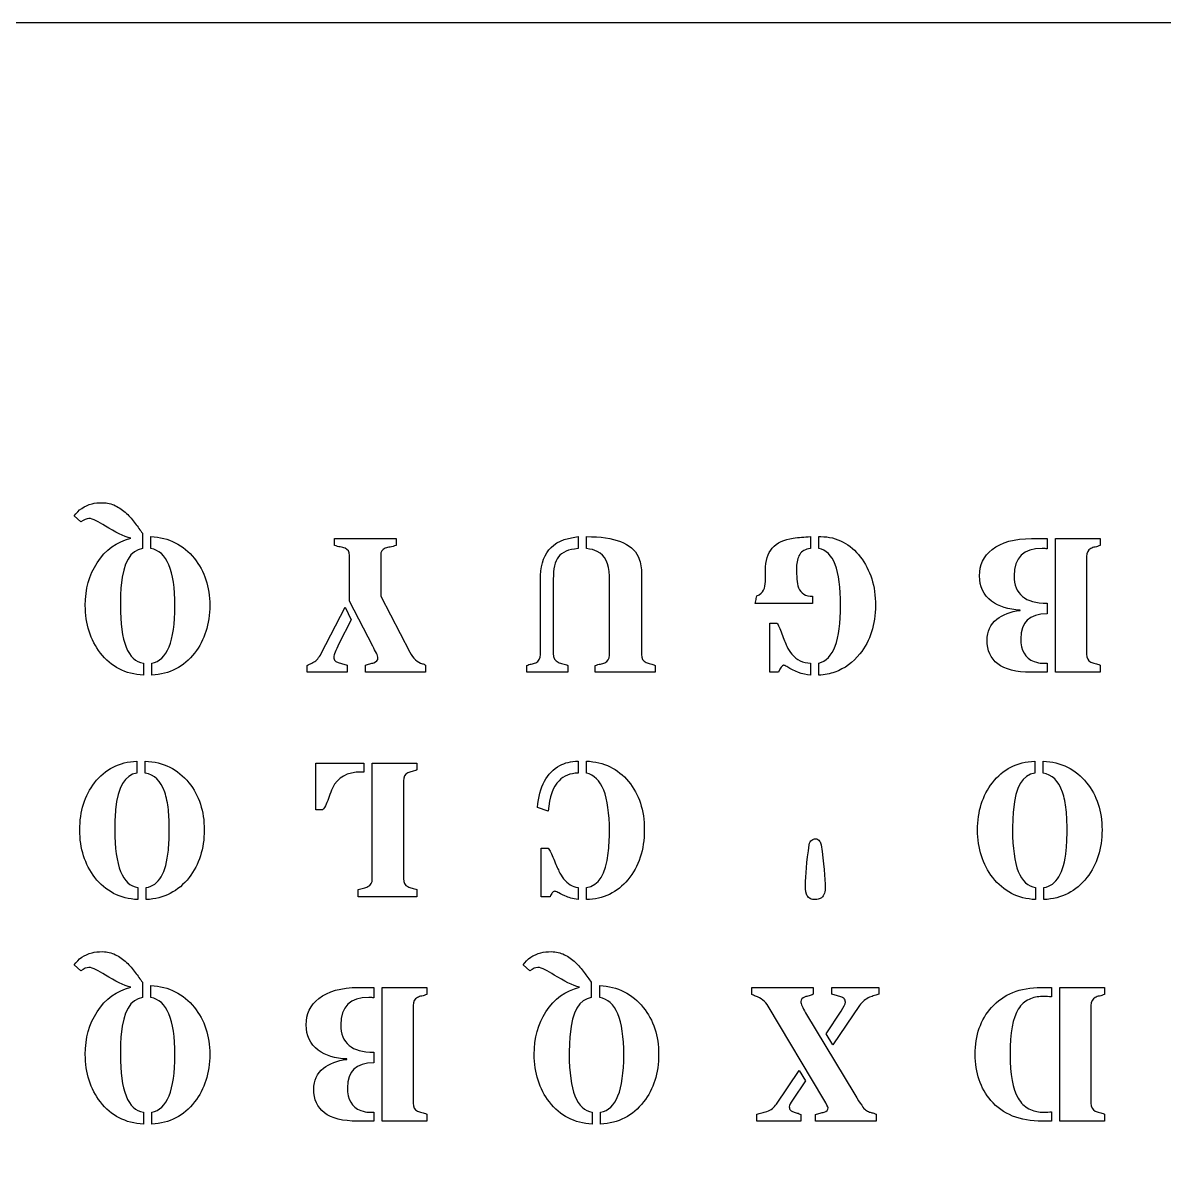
# Model space of a CAD drawing. Header units: millimetres. Extents: x -177 to 23, y -29 to 171.
# Drawn here: x -77.3 to -27.1, y 120.8 to 170.5 of the extents above; entities that cross this region are included whole.
import ezdxf

# ---------------------------------------------------------------- set-up
doc = ezdxf.new("R2010")
doc.units = ezdxf.units.MM
doc.layers.get('0').update_dxf_attribs({"linetype": 'CONTINUOUS'})

msp = doc.modelspace()

# ---------------------------------------------------------------- linework, layer by layer
for p, q in [((-74.704, 148.627), (-74.997, 148.896)), ((-72.001, 148.131), (-72.001, 147.454)), ((-71.634, 147.454), (-71.634, 147.983)), ((-52.866, 147.983), (-52.866, 147.454)), ((-52.498, 147.454), (-52.498, 147.983)), ((-42.653, 147.983), (-42.653, 147.454)), ((-42.285, 147.454), (-42.285, 147.983)), ((-42.285, 147.983), (-42.198, 147.983)), ((-63.559, 147.594), (-63.559, 147.9)), ((-63.559, 147.9), (-60.86, 147.9)), ((-60.86, 147.9), (-60.86, 147.594)), ((-32.94, 147.9), (-32.262, 147.9)), ((-32.262, 147.9), (-32.262, 147.445)), ((-31.894, 142.028), (-31.894, 147.9)), ((-31.894, 147.9), (-29.931, 147.9)), ((-29.931, 147.9), (-29.931, 147.594)), ((-62.906, 145.152), (-62.906, 147.156)), ((-61.534, 147.164), (-61.534, 145.363)), ((-30.522, 147.115), (-30.522, 142.821)), ((-50.081, 146.421), (-50.081, 142.805)), ((-44.636, 146.012), (-44.636, 146.512)), ((-54.519, 142.805), (-54.519, 146.065)), ((-53.953, 146.115), (-53.953, 142.846)), ((-51.49, 142.78), (-51.49, 146.251)), ((-61.885, 143.169), (-62.906, 145.152)), ((-61.534, 145.363), (-60.253, 142.908)), ((-42.558, 145.04), (-45.083, 145.04)), ((-42.558, 145.363), (-42.558, 145.04)), ((-32.262, 145.057), (-32.262, 144.59)), ((-64.15, 142.846), (-63.096, 144.883)), ((-63.096, 144.883), (-62.831, 144.33)), ((-33.44, 144.743), (-33.44, 144.76)), ((-62.831, 144.33), (-63.369, 143.272)), ((-44.434, 142.028), (-44.434, 144.177)), ((-44.434, 144.177), (-44.128, 144.177)), ((-71.96, 142.429), (-71.96, 141.9)), ((-71.592, 141.9), (-71.592, 142.429)), ((-42.653, 142.429), (-42.653, 141.9)), ((-42.285, 141.9), (-42.285, 142.429)), ((-32.481, 142.425), (-32.307, 142.425)), ((-32.262, 142.429), (-32.262, 142.028)), ((-64.761, 142.028), (-64.761, 142.321)), ((-63.005, 142.028), (-64.761, 142.028)), ((-63.005, 142.338), (-63.005, 142.028)), ((-62.208, 142.028), (-62.208, 142.338)), ((-59.559, 142.028), (-62.208, 142.028)), ((-59.559, 142.338), (-59.559, 142.028)), ((-55.118, 142.028), (-55.118, 142.321)), ((-53.308, 142.028), (-55.118, 142.028)), ((-53.308, 142.321), (-53.308, 142.028)), ((-52.11, 142.028), (-52.11, 142.321)), ((-49.482, 142.028), (-52.11, 142.028)), ((-49.482, 142.321), (-49.482, 142.028)), ((-44.062, 142.028), (-44.434, 142.028)), ((-32.262, 142.028), (-32.973, 142.028)), ((-29.931, 142.028), (-31.894, 142.028)), ((-29.931, 142.338), (-29.931, 142.028)), ((-72.245, 138.123), (-72.245, 137.594)), ((-71.877, 137.594), (-71.877, 138.123)), ((-64.379, 135.982), (-64.379, 138.04)), ((-64.379, 138.04), (-62.276, 138.04)), ((-62.276, 138.04), (-62.276, 137.639)), ((-61.904, 132.961), (-61.904, 138.04)), ((-61.904, 138.04), (-59.941, 138.04)), ((-59.941, 138.04), (-59.941, 137.734)), ((-52.866, 138.123), (-52.866, 137.594)), ((-52.498, 137.594), (-52.498, 138.123)), ((-32.805, 138.123), (-32.805, 137.594)), ((-32.437, 137.594), (-32.437, 138.123)), ((-60.532, 137.255), (-60.532, 132.961)), ((-64.098, 135.982), (-64.379, 135.982)), ((-54.172, 135.924), (-54.647, 136.085)), ((-54.486, 132.168), (-54.486, 134.3)), ((-54.486, 134.3), (-54.172, 134.3)), ((-72.204, 132.569), (-72.204, 132.04)), ((-71.836, 132.04), (-71.836, 132.569)), ((-62.524, 132.168), (-62.524, 132.478)), ((-59.941, 132.478), (-59.941, 132.168)), ((-52.866, 132.569), (-52.866, 132.04)), ((-52.498, 132.04), (-52.498, 132.569)), ((-32.764, 132.569), (-32.764, 132.04)), ((-32.396, 132.04), (-32.396, 132.569)), ((-59.941, 132.168), (-62.524, 132.168)), ((-54.093, 132.168), (-54.486, 132.168)), ((-74.704, 128.907), (-74.997, 129.176)), ((-54.984, 128.907), (-55.277, 129.176)), ((-72.001, 128.411), (-72.001, 127.734)), ((-52.281, 128.411), (-52.281, 127.734)), ((-71.634, 127.734), (-71.634, 128.263)), ((-62.52, 128.18), (-61.842, 128.18)), ((-61.842, 128.18), (-61.842, 127.725)), ((-61.474, 122.308), (-61.474, 128.18)), ((-61.474, 128.18), (-59.511, 128.18)), ((-59.511, 128.18), (-59.511, 127.874)), ((-51.914, 127.734), (-51.914, 128.263)), ((-45.231, 127.874), (-45.231, 128.18)), ((-45.231, 128.18), (-42.529, 128.18)), ((-42.529, 128.18), (-42.529, 127.882)), ((-41.711, 127.891), (-41.711, 128.18)), ((-41.711, 128.18), (-39.649, 128.18)), ((-39.649, 128.18), (-39.649, 127.891)), ((-32.522, 128.18), (-32.072, 128.18)), ((-32.072, 128.18), (-32.072, 127.767)), ((-31.704, 122.308), (-31.704, 128.18)), ((-31.704, 128.18), (-29.741, 128.18)), ((-29.741, 128.18), (-29.741, 127.874)), ((-60.102, 127.395), (-60.102, 123.101)), ((-42.062, 123.254), (-44.508, 127.358)), ((-40.496, 127.382), (-41.665, 125.659)), ((-30.332, 127.395), (-30.332, 123.101)), ((-42.868, 127.064), (-40.702, 123.473)), ((-41.963, 126.147), (-41.31, 127.139)), ((-41.665, 125.659), (-41.963, 126.147)), ((-63.02, 125.023), (-63.02, 125.04)), ((-61.842, 125.337), (-61.842, 124.87)), ((-44.145, 123.06), (-43.149, 124.535)), ((-43.149, 124.535), (-42.876, 124.085)), ((-42.876, 124.085), (-43.45, 123.238)), ((-71.96, 122.709), (-71.96, 122.18)), ((-71.592, 122.18), (-71.592, 122.709)), ((-62.061, 122.705), (-61.887, 122.705)), ((-61.842, 122.709), (-61.842, 122.308)), ((-59.511, 122.618), (-59.511, 122.308)), ((-52.24, 122.709), (-52.24, 122.18)), ((-51.872, 122.18), (-51.872, 122.709)), ((-45.004, 122.308), (-45.004, 122.61)), ((-43.078, 122.601), (-43.078, 122.308)), ((-42.434, 122.308), (-42.434, 122.601)), ((-39.773, 122.618), (-39.773, 122.308)), ((-32.072, 122.721), (-32.072, 122.308)), ((-29.741, 122.618), (-29.741, 122.308)), ((-61.842, 122.308), (-62.553, 122.308)), ((-59.511, 122.308), (-61.474, 122.308)), ((-43.078, 122.308), (-45.004, 122.308)), ((-39.773, 122.308), (-42.434, 122.308)), ((-32.072, 122.308), (-32.477, 122.308)), ((-29.741, 122.308), (-31.704, 122.308))]:
    msp.add_line(p, q)
msp.add_lwpolyline([(23.024, -29.451), (23.024, 170.549), (-176.976, 170.549), (-176.976, -29.451)], close=True)
for points in [[(-74.997, 148.896), (-74.815, 149.158), (-74.555, 149.334), (-74.216, 149.425)], [(-72.514, 147.908), (-72.828, 147.999), (-73.2, 148.178), (-73.63, 148.445)], [(-71.634, 147.983), (-70.84, 147.947), (-70.203, 147.627), (-69.72, 147.024)], [(-54.155, 147.396), (-53.896, 147.718), (-53.467, 147.914), (-52.866, 147.983)], [(-52.498, 147.983), (-51.256, 147.983), (-50.497, 147.691), (-50.221, 147.107)], [(-44.636, 146.512), (-44.636, 147.335), (-44.229, 147.804), (-43.413, 147.917)], [(-43.413, 147.917), (-43.173, 147.95), (-42.92, 147.972), (-42.653, 147.983)], [(-73.993, 146.834), (-73.627, 147.401), (-73.134, 147.76), (-72.514, 147.908)], [(-72.001, 147.454), (-72.53, 147.382), (-72.842, 146.845), (-72.935, 145.842)], [(-62.906, 147.156), (-62.906, 147.316), (-62.971, 147.421), (-63.1, 147.47)], [(-61.331, 147.47), (-61.466, 147.418), (-61.534, 147.316), (-61.534, 147.164)], [(-52.866, 147.454), (-53.279, 147.426), (-53.567, 147.305), (-53.73, 147.09)], [(-52.019, 147.334), (-52.148, 147.397), (-52.308, 147.437), (-52.498, 147.454)], [(-34.675, 147.417), (-34.27, 147.739), (-33.692, 147.9), (-32.94, 147.9)], [(-30.34, 147.462), (-30.462, 147.401), (-30.522, 147.286), (-30.522, 147.115)], [(-54.519, 146.065), (-54.519, 146.649), (-54.398, 147.093), (-54.155, 147.396)], [(-53.73, 147.09), (-53.879, 146.892), (-53.953, 146.567), (-53.953, 146.115)], [(-51.49, 146.251), (-51.49, 146.799), (-51.666, 147.16), (-52.019, 147.334)], [(-50.221, 147.107), (-50.128, 146.911), (-50.081, 146.682), (-50.081, 146.421)], [(-43.178, 145.735), (-43.078, 145.487), (-42.872, 145.363), (-42.558, 145.363)], [(-33.44, 144.76), (-33.955, 144.776), (-34.373, 144.906), (-34.696, 145.148)], [(-34.464, 144.355), (-34.211, 144.558), (-33.869, 144.688), (-33.44, 144.743)], [(-60.253, 142.908), (-60.107, 142.627), (-59.924, 142.458), (-59.703, 142.4)], [(-71.96, 141.9), (-72.748, 141.941), (-73.376, 142.265), (-73.844, 142.871)], [(-69.708, 142.871), (-70.182, 142.262), (-70.81, 141.939), (-71.592, 141.9)], [(-64.48, 142.47), (-64.351, 142.542), (-64.241, 142.667), (-64.15, 142.846)], [(-59.703, 142.4), (-59.651, 142.386), (-59.603, 142.366), (-59.559, 142.338)], [(-54.726, 142.445), (-54.588, 142.509), (-54.519, 142.629), (-54.519, 142.805)], [(-53.953, 142.846), (-53.953, 142.653), (-53.881, 142.525), (-53.738, 142.462)], [(-51.684, 142.441), (-51.555, 142.496), (-51.49, 142.609), (-51.49, 142.78)], [(-50.081, 142.805), (-50.081, 142.631), (-50.012, 142.516), (-49.874, 142.458)], [(-43.471, 142.813), (-43.262, 142.568), (-42.989, 142.44), (-42.653, 142.429)], [(-40.483, 142.834), (-40.781, 142.454), (-41.147, 142.187), (-41.583, 142.032)], [(-32.828, 142.499), (-32.693, 142.45), (-32.577, 142.425), (-32.481, 142.425)], [(-32.307, 142.425), (-32.291, 142.425), (-32.276, 142.426), (-32.262, 142.429)], [(-30.522, 142.821), (-30.522, 142.648), (-30.462, 142.531), (-30.34, 142.47)], [(-42.653, 141.9), (-43.019, 141.936), (-43.365, 142.06), (-43.69, 142.272)], [(-41.583, 142.032), (-41.803, 141.952), (-42.037, 141.908), (-42.285, 141.9)], [(-74.101, 137.172), (-73.641, 137.765), (-73.022, 138.081), (-72.245, 138.123)], [(-71.877, 138.123), (-71.081, 138.087), (-70.444, 137.77), (-69.964, 137.172)], [(-54.647, 136.085), (-54.57, 137.006), (-54.241, 137.621), (-53.66, 137.933)], [(-53.66, 137.933), (-53.442, 138.048), (-53.177, 138.112), (-52.866, 138.123)], [(-52.498, 138.123), (-51.733, 138.09), (-51.114, 137.791), (-50.643, 137.226)], [(-34.661, 137.172), (-34.201, 137.765), (-33.582, 138.081), (-32.805, 138.123)], [(-32.437, 138.123), (-31.641, 138.087), (-31.004, 137.77), (-30.524, 137.172)], [(-72.245, 137.594), (-72.777, 137.522), (-73.088, 136.988), (-73.179, 135.99)], [(-71.022, 136.759), (-71.196, 137.255), (-71.481, 137.533), (-71.877, 137.594)], [(-60.346, 137.602), (-60.47, 137.541), (-60.532, 137.426), (-60.532, 137.255)], [(-52.866, 137.594), (-53.21, 137.588), (-53.489, 137.478), (-53.701, 137.263)], [(-51.486, 135.052), (-51.486, 136.598), (-51.823, 137.445), (-52.498, 137.594)], [(-32.805, 137.594), (-33.337, 137.522), (-33.648, 136.988), (-33.739, 135.99)], [(-31.582, 136.759), (-31.756, 137.255), (-32.041, 137.533), (-32.437, 137.594)], [(-53.701, 137.263), (-53.974, 136.993), (-54.131, 136.547), (-54.172, 135.924)], [(-73.179, 135.99), (-73.204, 135.704), (-73.216, 135.408), (-73.216, 135.102)], [(-33.739, 135.99), (-33.764, 135.704), (-33.776, 135.408), (-33.776, 135.102)], [(-73.216, 135.102), (-73.216, 133.51), (-72.879, 132.665), (-72.204, 132.569)], [(-51.536, 134.081), (-51.502, 134.373), (-51.486, 134.697), (-51.486, 135.052)], [(-33.776, 135.102), (-33.776, 133.51), (-33.439, 132.665), (-32.764, 132.569)], [(-42.256, 134.61), (-42.22, 134.563), (-42.198, 134.511), (-42.19, 134.453)], [(-71.836, 132.569), (-71.282, 132.657), (-70.957, 133.205), (-70.861, 134.214)], [(-52.498, 132.569), (-51.956, 132.654), (-51.635, 133.158), (-51.536, 134.081)], [(-32.396, 132.569), (-31.842, 132.657), (-31.517, 133.205), (-31.421, 134.214)], [(-72.204, 132.04), (-72.992, 132.081), (-73.62, 132.405), (-74.088, 133.011)], [(-69.952, 133.011), (-70.426, 132.402), (-71.054, 132.079), (-71.836, 132.04)], [(-62.094, 132.61), (-61.967, 132.671), (-61.904, 132.788), (-61.904, 132.961)], [(-60.532, 132.961), (-60.532, 132.788), (-60.47, 132.671), (-60.346, 132.61)], [(-53.502, 132.957), (-53.323, 132.729), (-53.111, 132.599), (-52.866, 132.569)], [(-32.764, 132.04), (-33.552, 132.081), (-34.18, 132.405), (-34.648, 133.011)], [(-30.512, 133.011), (-30.986, 132.402), (-31.614, 132.079), (-32.396, 132.04)], [(-74.997, 129.176), (-74.815, 129.438), (-74.555, 129.614), (-74.216, 129.705)], [(-55.277, 129.176), (-55.095, 129.438), (-54.835, 129.614), (-54.496, 129.705)], [(-72.514, 128.188), (-72.828, 128.279), (-73.2, 128.458), (-73.63, 128.725)], [(-52.794, 128.188), (-53.108, 128.279), (-53.48, 128.458), (-53.91, 128.725)], [(-73.993, 127.114), (-73.627, 127.681), (-73.134, 128.04), (-72.514, 128.188)], [(-71.634, 128.263), (-70.84, 128.227), (-70.203, 127.907), (-69.72, 127.304)], [(-64.255, 127.697), (-63.85, 128.019), (-63.272, 128.18), (-62.52, 128.18)], [(-54.273, 127.114), (-53.907, 127.681), (-53.414, 128.04), (-52.794, 128.188)], [(-51.914, 128.263), (-51.12, 128.227), (-50.483, 127.907), (-50, 127.304)], [(-45.074, 127.804), (-45.132, 127.823), (-45.184, 127.847), (-45.231, 127.874)], [(-34.7, 127.304), (-34.176, 127.888), (-33.451, 128.18), (-32.522, 128.18)], [(-72.001, 127.734), (-72.53, 127.662), (-72.842, 127.125), (-72.935, 126.122)], [(-59.92, 127.742), (-60.042, 127.681), (-60.102, 127.566), (-60.102, 127.395)], [(-52.281, 127.734), (-52.81, 127.662), (-53.122, 127.125), (-53.215, 126.122)], [(-44.508, 127.358), (-44.635, 127.573), (-44.824, 127.721), (-45.074, 127.804)], [(-40.058, 127.75), (-40.231, 127.679), (-40.377, 127.556), (-40.496, 127.382)], [(-30.146, 127.742), (-30.27, 127.681), (-30.332, 127.566), (-30.332, 127.395)], [(-63.02, 125.04), (-63.535, 125.056), (-63.953, 125.186), (-64.276, 125.428)], [(-64.044, 124.635), (-63.791, 124.838), (-63.449, 124.968), (-63.02, 125.023)], [(-71.96, 122.18), (-72.748, 122.221), (-73.376, 122.545), (-73.844, 123.151)], [(-69.708, 123.151), (-70.182, 122.542), (-70.81, 122.219), (-71.592, 122.18)], [(-60.102, 123.101), (-60.102, 122.928), (-60.042, 122.811), (-59.92, 122.75)], [(-52.24, 122.18), (-53.028, 122.221), (-53.656, 122.545), (-54.124, 123.151)], [(-49.988, 123.151), (-50.462, 122.542), (-51.09, 122.219), (-51.872, 122.18)], [(-44.57, 122.734), (-44.388, 122.8), (-44.246, 122.909), (-44.145, 123.06)], [(-32.477, 122.308), (-33.455, 122.308), (-34.204, 122.611), (-34.725, 123.217)], [(-30.332, 123.101), (-30.332, 122.928), (-30.27, 122.811), (-30.146, 122.75)], [(-62.408, 122.779), (-62.273, 122.73), (-62.157, 122.705), (-62.061, 122.705)], [(-61.887, 122.705), (-61.871, 122.705), (-61.856, 122.706), (-61.842, 122.709)]]:
    msp.add_open_spline(points, degree=3)
for points, knots in [([(-74.216, 149.425), (-74.092, 149.458), (-73.935, 149.474), (-73.552, 149.474), (-73.366, 149.43), (-73.005, 149.251), (-72.844, 149.138), (-72.56, 148.868), (-72.433, 148.722), (-72.207, 148.408), (-72.101, 148.264), (-72.001, 148.131)], [1, 1, 1, 1, 2, 2, 3, 3, 4, 4, 5, 5, 6, 6, 6, 6]), ([(-73.63, 148.445), (-73.781, 148.536), (-73.916, 148.615), (-74.034, 148.681), (-74.153, 148.747), (-74.26, 148.78), (-74.357, 148.78), (-74.453, 148.78), (-74.569, 148.729), (-74.704, 148.627)], [0, 0, 0, 0, 1, 1, 1, 2, 2, 2, 3, 3, 3, 3]), ([(-42.198, 147.983), (-41.843, 147.983), (-41.518, 147.903), (-40.928, 147.587), (-40.676, 147.371), (-40.467, 147.098)], [0, 0, 0, 0, 1, 1, 2, 2, 2, 2]), ([(-71.592, 142.429), (-70.915, 142.536), (-70.576, 143.374), (-70.576, 144.941), (-70.576, 146.509), (-70.928, 147.346), (-71.634, 147.454)], [0, 0, 0, 0, 1, 1, 1, 2, 2, 2, 2]), ([(-63.1, 147.47), (-63.161, 147.495), (-63.23, 147.514), (-63.309, 147.528), (-63.387, 147.542), (-63.471, 147.564), (-63.559, 147.594)], [0, 0, 0, 0, 1, 1, 1, 2, 2, 2, 2]), ([(-60.86, 147.594), (-60.949, 147.564), (-61.033, 147.541), (-61.115, 147.526), (-61.196, 147.511), (-61.268, 147.492), (-61.331, 147.47)], [0, 0, 0, 0, 1, 1, 1, 2, 2, 2, 2]), ([(-42.653, 147.454), (-42.876, 147.432), (-43.034, 147.347), (-43.218, 147.052), (-43.264, 146.87), (-43.264, 146.434), (-43.261, 146.255), (-43.247, 145.974), (-43.222, 145.848), (-43.178, 145.735)], [0, 0, 0, 0, 1, 1, 2, 2, 3, 3, 4, 4, 4, 4]), ([(-42.285, 142.429), (-41.649, 142.572), (-41.33, 143.42), (-41.33, 144.972), (-41.33, 146.525), (-41.649, 147.352), (-42.285, 147.454)], [0, 0, 0, 0, 1, 1, 1, 2, 2, 2, 2]), ([(-34.696, 145.148), (-35.051, 145.418), (-35.229, 145.788), (-35.229, 146.26), (-35.229, 146.739), (-35.044, 147.125), (-34.675, 147.417)], [1, 1, 1, 1, 2, 2, 2, 3, 3, 3, 3]), ([(-32.262, 147.445), (-32.309, 147.456), (-32.38, 147.462), (-32.477, 147.462), (-33.298, 147.462), (-33.708, 147.061), (-33.708, 146.26), (-33.708, 145.458), (-33.226, 145.057), (-32.262, 145.057)], [0, 0, 0, 0, 1, 1, 1, 2, 2, 2, 3, 3, 3, 3]), ([(-29.931, 147.594), (-30.006, 147.564), (-30.078, 147.541), (-30.148, 147.526), (-30.218, 147.511), (-30.282, 147.49), (-30.34, 147.462)], [0, 0, 0, 0, 1, 1, 1, 2, 2, 2, 2]), ([(-69.72, 147.024), (-69.269, 146.465), (-69.043, 145.777), (-69.043, 144.962), (-69.043, 144.138), (-69.264, 143.441), (-69.708, 142.871)], [1, 1, 1, 1, 2, 2, 2, 3, 3, 3, 3]), ([(-40.467, 147.098), (-40.021, 146.517), (-39.797, 145.805), (-39.797, 144.962), (-39.797, 144.125), (-40.026, 143.415), (-40.483, 142.834)], [2, 2, 2, 2, 3, 3, 3, 4, 4, 4, 4]), ([(-73.844, 142.871), (-74.288, 143.444), (-74.51, 144.141), (-74.51, 144.962), (-74.51, 145.675), (-74.337, 146.299), (-73.993, 146.834)], [1, 1, 1, 1, 2, 2, 2, 3, 3, 3, 3]), ([(-45.008, 145.379), (-44.859, 145.445), (-44.76, 145.53), (-44.711, 145.633), (-44.661, 145.737), (-44.636, 145.863), (-44.636, 146.012)], [0, 0, 0, 0, 1, 1, 1, 2, 2, 2, 2]), ([(-72.935, 145.842), (-72.96, 145.556), (-72.972, 145.262), (-72.972, 144.962), (-72.972, 143.37), (-72.635, 142.525), (-71.96, 142.429)], [1, 1, 1, 1, 2, 2, 2, 3, 3, 3, 3]), ([(-45.083, 145.04), (-45.074, 145.082), (-45.066, 145.121), (-45.058, 145.158), (-45.05, 145.195), (-45.041, 145.233), (-45.033, 145.272), (-45.025, 145.31), (-45.016, 145.346), (-45.008, 145.379)], [0, 0, 0, 0, 1, 1, 1, 2, 2, 2, 3, 3, 3, 3]), ([(-32.262, 144.59), (-33.033, 144.59), (-33.419, 144.226), (-33.419, 143.499), (-33.419, 142.979), (-33.222, 142.645), (-32.828, 142.499)], [0, 0, 0, 0, 1, 1, 1, 2, 2, 2, 2]), ([(-44.128, 144.177), (-44.065, 144.102), (-43.992, 143.95), (-43.826, 143.487), (-43.755, 143.305), (-43.637, 143.04), (-43.562, 142.921), (-43.471, 142.813)], [0, 0, 0, 0, 1, 1, 2, 2, 3, 3, 3, 3]), ([(-32.973, 142.028), (-33.628, 142.028), (-34.112, 142.15), (-34.738, 142.638), (-34.894, 142.984), (-34.894, 143.433), (-34.894, 143.816), (-34.751, 144.123), (-34.464, 144.355)], [0, 0, 0, 0, 1, 1, 2, 2, 2, 3, 3, 3, 3]), ([(-63.369, 143.272), (-63.52, 142.974), (-63.596, 142.784), (-63.596, 142.702), (-63.596, 142.619), (-63.577, 142.561), (-63.54, 142.528), (-63.503, 142.495), (-63.455, 142.469), (-63.398, 142.45), (-63.34, 142.43), (-63.276, 142.413), (-63.208, 142.398), (-63.139, 142.383), (-63.071, 142.363), (-63.005, 142.338)], [0, 0, 0, 0, 1, 1, 1, 2, 2, 2, 3, 3, 3, 4, 4, 4, 5, 5, 5, 5]), ([(-61.836, 142.445), (-61.714, 142.484), (-61.654, 142.55), (-61.654, 142.644), (-61.654, 142.702), (-61.677, 142.775), (-61.724, 142.863), (-61.771, 142.951), (-61.825, 143.053), (-61.885, 143.169)], [0, 0, 0, 0, 1, 1, 1, 2, 2, 2, 3, 3, 3, 3]), ([(-64.761, 142.321), (-64.717, 142.357), (-64.672, 142.383), (-64.625, 142.4), (-64.578, 142.417), (-64.53, 142.44), (-64.48, 142.47)], [0, 0, 0, 0, 1, 1, 1, 2, 2, 2, 2]), ([(-62.208, 142.338), (-62.147, 142.363), (-62.084, 142.382), (-62.017, 142.396), (-61.951, 142.41), (-61.891, 142.426), (-61.836, 142.445)], [0, 0, 0, 0, 1, 1, 1, 2, 2, 2, 2]), ([(-55.118, 142.321), (-55.058, 142.352), (-54.992, 142.374), (-54.922, 142.388), (-54.852, 142.401), (-54.786, 142.421), (-54.726, 142.445)], [0, 0, 0, 0, 1, 1, 1, 2, 2, 2, 2]), ([(-53.738, 142.462), (-53.675, 142.432), (-53.605, 142.409), (-53.529, 142.394), (-53.454, 142.379), (-53.38, 142.355), (-53.308, 142.321)], [0, 0, 0, 0, 1, 1, 1, 2, 2, 2, 2]), ([(-52.11, 142.321), (-52.033, 142.352), (-51.957, 142.373), (-51.808, 142.398), (-51.742, 142.417), (-51.684, 142.441)], [0, 0, 0, 0, 1, 1, 2, 2, 2, 2]), ([(-49.874, 142.458), (-49.817, 142.433), (-49.752, 142.413), (-49.612, 142.383), (-49.545, 142.357), (-49.482, 142.321)], [1, 1, 1, 1, 2, 2, 3, 3, 3, 3]), ([(-30.34, 142.47), (-30.282, 142.443), (-30.218, 142.421), (-30.148, 142.406), (-30.078, 142.391), (-30.006, 142.368), (-29.931, 142.338)], [0, 0, 0, 0, 1, 1, 1, 2, 2, 2, 2]), ([(-43.69, 142.272), (-43.751, 142.31), (-43.8, 142.33), (-43.839, 142.33), (-43.902, 142.33), (-43.977, 142.229), (-44.062, 142.028)], [1, 1, 1, 1, 2, 2, 2, 3, 3, 3, 3]), ([(-62.276, 137.639), (-62.292, 137.642), (-62.31, 137.643), (-62.349, 137.643), (-62.368, 137.643), (-62.387, 137.643), (-63.01, 137.643), (-63.43, 137.409), (-63.648, 136.941)], [0, 0, 0, 0, 1, 1, 2, 2, 2, 3, 3, 3, 3]), ([(-59.941, 137.734), (-60.015, 137.704), (-60.088, 137.681), (-60.228, 137.651), (-60.291, 137.63), (-60.346, 137.602)], [0, 0, 0, 0, 1, 1, 2, 2, 2, 2]), ([(-74.088, 133.011), (-74.532, 133.584), (-74.753, 134.281), (-74.753, 135.102), (-74.753, 135.92), (-74.536, 136.61), (-74.101, 137.172)], [1, 1, 1, 1, 2, 2, 2, 3, 3, 3, 3]), ([(-69.964, 137.172), (-69.512, 136.616), (-69.287, 135.926), (-69.287, 134.278), (-69.508, 133.581), (-69.952, 133.011)], [1, 1, 1, 1, 2, 2, 3, 3, 3, 3]), ([(-63.648, 136.941), (-63.705, 136.814), (-63.756, 136.689), (-63.841, 136.444), (-63.884, 136.331), (-63.969, 136.121), (-64.026, 136.04), (-64.098, 135.982)], [3, 3, 3, 3, 4, 4, 5, 5, 6, 6, 6, 6]), ([(-50.643, 137.226), (-50.183, 136.669), (-49.953, 135.964), (-49.953, 135.11), (-49.953, 134.226), (-50.194, 133.493), (-50.676, 132.912)], [1, 1, 1, 1, 2, 2, 2, 3, 3, 3, 3]), ([(-34.648, 133.011), (-35.092, 133.584), (-35.313, 134.281), (-35.313, 135.102), (-35.313, 135.92), (-35.096, 136.61), (-34.661, 137.172)], [1, 1, 1, 1, 2, 2, 2, 3, 3, 3, 3]), ([(-30.524, 137.172), (-30.072, 136.616), (-29.847, 135.926), (-29.847, 134.278), (-30.068, 133.581), (-30.512, 133.011)], [1, 1, 1, 1, 2, 2, 3, 3, 3, 3]), ([(-70.861, 134.214), (-70.833, 134.503), (-70.82, 134.8), (-70.82, 135.408), (-70.834, 135.703), (-70.892, 136.273), (-70.945, 136.53), (-71.022, 136.759)], [1, 1, 1, 1, 2, 2, 3, 3, 4, 4, 4, 4]), ([(-31.421, 134.214), (-31.393, 134.503), (-31.38, 134.8), (-31.38, 135.408), (-31.394, 135.703), (-31.452, 136.273), (-31.505, 136.53), (-31.582, 136.759)], [1, 1, 1, 1, 2, 2, 3, 3, 4, 4, 4, 4]), ([(-42.793, 132.205), (-42.846, 132.285), (-42.872, 132.439), (-42.872, 132.668), (-42.872, 133.106), (-42.817, 133.701), (-42.707, 134.453)], [3, 3, 3, 3, 4, 4, 4, 5, 5, 5, 5]), ([(-42.707, 134.453), (-42.69, 134.552), (-42.653, 134.621), (-42.597, 134.658), (-42.541, 134.695), (-42.49, 134.714), (-42.444, 134.714), (-42.399, 134.714), (-42.361, 134.703), (-42.33, 134.683), (-42.3, 134.662), (-42.275, 134.638), (-42.256, 134.61)], [0, 0, 0, 0, 1, 1, 1, 2, 2, 2, 3, 3, 3, 4, 4, 4, 4]), ([(-42.19, 134.453), (-42.069, 133.641), (-42.008, 133.001), (-42.008, 132.536), (-42.008, 132.321), (-42.08, 132.172), (-42.223, 132.09)], [1, 1, 1, 1, 2, 2, 2, 3, 3, 3, 3]), ([(-54.172, 134.3), (-54.103, 134.204), (-54.023, 134.043), (-53.932, 133.819), (-53.841, 133.594), (-53.766, 133.42), (-53.707, 133.296), (-53.648, 133.172), (-53.58, 133.059), (-53.502, 132.957)], [0, 0, 0, 0, 1, 1, 1, 2, 2, 2, 3, 3, 3, 3]), ([(-50.676, 132.912), (-50.905, 132.639), (-51.175, 132.426), (-51.797, 132.117), (-52.135, 132.04), (-52.498, 132.04)], [3, 3, 3, 3, 4, 4, 5, 5, 5, 5]), ([(-62.524, 132.478), (-62.441, 132.508), (-62.362, 132.531), (-62.288, 132.546), (-62.214, 132.561), (-62.149, 132.583), (-62.094, 132.61)], [0, 0, 0, 0, 1, 1, 1, 2, 2, 2, 2]), ([(-60.346, 132.61), (-60.291, 132.583), (-60.228, 132.561), (-60.088, 132.531), (-60.015, 132.508), (-59.941, 132.478)], [1, 1, 1, 1, 2, 2, 3, 3, 3, 3]), ([(-52.866, 132.04), (-53.092, 132.073), (-53.283, 132.127), (-53.438, 132.201), (-53.594, 132.276), (-53.7, 132.328), (-53.757, 132.358), (-53.813, 132.388), (-53.861, 132.404), (-53.899, 132.404), (-53.938, 132.404), (-53.971, 132.382), (-54, 132.338), (-54.029, 132.293), (-54.06, 132.237), (-54.093, 132.168)], [0, 0, 0, 0, 1, 1, 1, 2, 2, 2, 3, 3, 3, 4, 4, 4, 5, 5, 5, 5]), ([(-42.223, 132.09), (-42.278, 132.057), (-42.351, 132.04), (-42.533, 132.04), (-42.606, 132.055), (-42.716, 132.116), (-42.76, 132.156), (-42.793, 132.205)], [0, 0, 0, 0, 1, 1, 2, 2, 3, 3, 3, 3]), ([(-74.216, 129.705), (-74.092, 129.738), (-73.935, 129.754), (-73.552, 129.754), (-73.366, 129.71), (-73.005, 129.531), (-72.844, 129.418), (-72.56, 129.148), (-72.433, 129.002), (-72.207, 128.688), (-72.101, 128.544), (-72.001, 128.411)], [1, 1, 1, 1, 2, 2, 3, 3, 4, 4, 5, 5, 6, 6, 6, 6]), ([(-54.496, 129.705), (-54.372, 129.738), (-54.215, 129.754), (-53.832, 129.754), (-53.646, 129.71), (-53.285, 129.531), (-53.124, 129.418), (-52.84, 129.148), (-52.713, 129.002), (-52.487, 128.688), (-52.381, 128.544), (-52.281, 128.411)], [1, 1, 1, 1, 2, 2, 3, 3, 4, 4, 5, 5, 6, 6, 6, 6]), ([(-73.63, 128.725), (-73.781, 128.816), (-73.916, 128.895), (-74.034, 128.961), (-74.153, 129.027), (-74.26, 129.06), (-74.357, 129.06), (-74.453, 129.06), (-74.569, 129.009), (-74.704, 128.907)], [0, 0, 0, 0, 1, 1, 1, 2, 2, 2, 3, 3, 3, 3]), ([(-53.91, 128.725), (-54.061, 128.816), (-54.196, 128.895), (-54.314, 128.961), (-54.433, 129.027), (-54.54, 129.06), (-54.637, 129.06), (-54.733, 129.06), (-54.849, 129.009), (-54.984, 128.907)], [0, 0, 0, 0, 1, 1, 1, 2, 2, 2, 3, 3, 3, 3]), ([(-59.511, 127.874), (-59.586, 127.844), (-59.658, 127.821), (-59.728, 127.806), (-59.798, 127.791), (-59.862, 127.77), (-59.92, 127.742)], [0, 0, 0, 0, 1, 1, 1, 2, 2, 2, 2]), ([(-42.529, 127.882), (-42.589, 127.852), (-42.652, 127.829), (-42.717, 127.814), (-42.782, 127.799), (-42.84, 127.783), (-42.892, 127.767)], [0, 0, 0, 0, 1, 1, 1, 2, 2, 2, 2]), ([(-41.31, 127.139), (-41.183, 127.329), (-41.12, 127.46), (-41.12, 127.533), (-41.12, 127.606), (-41.139, 127.659), (-41.178, 127.692), (-41.216, 127.725), (-41.265, 127.752), (-41.324, 127.771), (-41.384, 127.79), (-41.448, 127.807), (-41.516, 127.823), (-41.585, 127.838), (-41.65, 127.86), (-41.711, 127.891)], [0, 0, 0, 0, 1, 1, 1, 2, 2, 2, 3, 3, 3, 4, 4, 4, 5, 5, 5, 5]), ([(-39.649, 127.891), (-39.707, 127.863), (-39.771, 127.84), (-39.911, 127.805), (-39.983, 127.781), (-40.058, 127.75)], [0, 0, 0, 0, 1, 1, 2, 2, 2, 2]), ([(-29.741, 127.874), (-29.816, 127.844), (-29.888, 127.821), (-30.028, 127.791), (-30.091, 127.77), (-30.146, 127.742)], [0, 0, 0, 0, 1, 1, 2, 2, 2, 2]), ([(-71.592, 122.709), (-70.915, 122.816), (-70.576, 123.654), (-70.576, 125.221), (-70.576, 126.789), (-70.928, 127.626), (-71.634, 127.734)], [0, 0, 0, 0, 1, 1, 1, 2, 2, 2, 2]), ([(-64.276, 125.428), (-64.631, 125.698), (-64.809, 126.068), (-64.809, 126.54), (-64.809, 127.019), (-64.624, 127.405), (-64.255, 127.697)], [1, 1, 1, 1, 2, 2, 2, 3, 3, 3, 3]), ([(-61.842, 127.725), (-61.889, 127.736), (-61.96, 127.742), (-62.057, 127.742), (-62.878, 127.742), (-63.288, 127.341), (-63.288, 126.54), (-63.288, 125.738), (-62.806, 125.337), (-61.842, 125.337)], [0, 0, 0, 0, 1, 1, 1, 2, 2, 2, 3, 3, 3, 3]), ([(-51.872, 122.709), (-51.195, 122.816), (-50.856, 123.654), (-50.856, 125.221), (-50.856, 126.789), (-51.208, 127.626), (-51.914, 127.734)], [0, 0, 0, 0, 1, 1, 1, 2, 2, 2, 2]), ([(-42.892, 127.767), (-43.016, 127.725), (-43.078, 127.657), (-43.078, 127.56), (-43.078, 127.461), (-43.008, 127.296), (-42.868, 127.064)], [0, 0, 0, 0, 1, 1, 1, 2, 2, 2, 2]), ([(-32.072, 127.767), (-32.16, 127.778), (-32.298, 127.783), (-32.672, 127.783), (-32.862, 127.741), (-33.245, 127.573), (-33.402, 127.432), (-33.526, 127.234)], [0, 0, 0, 0, 1, 1, 2, 2, 3, 3, 3, 3]), ([(-73.844, 123.151), (-74.288, 123.724), (-74.51, 124.421), (-74.51, 125.242), (-74.51, 125.955), (-74.337, 126.579), (-73.993, 127.114)], [1, 1, 1, 1, 2, 2, 2, 3, 3, 3, 3]), ([(-69.72, 127.304), (-69.269, 126.745), (-69.043, 126.057), (-69.043, 125.242), (-69.043, 124.418), (-69.264, 123.721), (-69.708, 123.151)], [1, 1, 1, 1, 2, 2, 2, 3, 3, 3, 3]), ([(-54.124, 123.151), (-54.568, 123.724), (-54.79, 124.421), (-54.79, 125.242), (-54.79, 125.955), (-54.617, 126.579), (-54.273, 127.114)], [1, 1, 1, 1, 2, 2, 2, 3, 3, 3, 3]), ([(-50, 127.304), (-49.549, 126.745), (-49.323, 126.057), (-49.323, 125.242), (-49.323, 124.418), (-49.544, 123.721), (-49.988, 123.151)], [1, 1, 1, 1, 2, 2, 2, 3, 3, 3, 3]), ([(-34.725, 123.217), (-35.187, 123.757), (-35.419, 124.432), (-35.419, 125.242), (-35.419, 126.082), (-35.179, 126.77), (-34.7, 127.304)], [1, 1, 1, 1, 2, 2, 2, 3, 3, 3, 3]), ([(-33.526, 127.234), (-33.766, 126.851), (-33.886, 126.187), (-33.886, 125.242), (-33.886, 124.363), (-33.767, 123.721), (-33.53, 123.316)], [3, 3, 3, 3, 4, 4, 4, 5, 5, 5, 5]), ([(-72.935, 126.122), (-72.96, 125.836), (-72.972, 125.542), (-72.972, 125.242), (-72.972, 123.65), (-72.635, 122.805), (-71.96, 122.709)], [1, 1, 1, 1, 2, 2, 2, 3, 3, 3, 3]), ([(-53.215, 126.122), (-53.24, 125.836), (-53.252, 125.542), (-53.252, 125.242), (-53.252, 123.65), (-52.915, 122.805), (-52.24, 122.709)], [1, 1, 1, 1, 2, 2, 2, 3, 3, 3, 3]), ([(-61.842, 124.87), (-62.613, 124.87), (-62.999, 124.506), (-62.999, 123.779), (-62.999, 123.259), (-62.802, 122.925), (-62.408, 122.779)], [0, 0, 0, 0, 1, 1, 1, 2, 2, 2, 2]), ([(-62.553, 122.308), (-63.208, 122.308), (-63.692, 122.43), (-64.318, 122.918), (-64.474, 123.264), (-64.474, 123.713), (-64.474, 124.096), (-64.331, 124.403), (-64.044, 124.635)], [0, 0, 0, 0, 1, 1, 2, 2, 2, 3, 3, 3, 3]), ([(-40.702, 123.473), (-40.46, 123.071), (-40.306, 122.848), (-40.24, 122.804), (-40.173, 122.76), (-40.116, 122.729), (-40.066, 122.711), (-40.016, 122.693), (-39.966, 122.679), (-39.915, 122.668), (-39.864, 122.657), (-39.817, 122.64), (-39.773, 122.618)], [0, 0, 0, 0, 1, 1, 1, 2, 2, 2, 3, 3, 3, 4, 4, 4, 4]), ([(-43.45, 123.238), (-43.538, 123.111), (-43.583, 123.013), (-43.583, 122.942), (-43.583, 122.872), (-43.565, 122.822), (-43.531, 122.792), (-43.496, 122.761), (-43.454, 122.736), (-43.405, 122.717), (-43.355, 122.698), (-43.301, 122.681), (-43.242, 122.666), (-43.182, 122.65), (-43.128, 122.629), (-43.078, 122.601)], [0, 0, 0, 0, 1, 1, 1, 2, 2, 2, 3, 3, 3, 4, 4, 4, 5, 5, 5, 5]), ([(-42.058, 122.709), (-41.942, 122.745), (-41.884, 122.805), (-41.884, 122.891), (-41.884, 122.935), (-41.943, 123.056), (-42.062, 123.254)], [2, 2, 2, 2, 3, 3, 3, 4, 4, 4, 4]), ([(-33.53, 123.316), (-33.409, 123.11), (-33.254, 122.956), (-32.873, 122.755), (-32.68, 122.705), (-32.286, 122.705), (-32.149, 122.71), (-32.072, 122.721)], [5, 5, 5, 5, 6, 6, 7, 7, 8, 8, 8, 8]), ([(-59.92, 122.75), (-59.862, 122.723), (-59.798, 122.701), (-59.728, 122.686), (-59.658, 122.671), (-59.586, 122.648), (-59.511, 122.618)], [0, 0, 0, 0, 1, 1, 1, 2, 2, 2, 2]), ([(-45.004, 122.61), (-44.938, 122.635), (-44.868, 122.655), (-44.719, 122.685), (-44.645, 122.706), (-44.57, 122.734)], [0, 0, 0, 0, 1, 1, 2, 2, 2, 2]), ([(-42.434, 122.601), (-42.368, 122.629), (-42.302, 122.65), (-42.169, 122.677), (-42.11, 122.692), (-42.058, 122.709)], [0, 0, 0, 0, 1, 1, 2, 2, 2, 2]), ([(-30.146, 122.75), (-30.091, 122.723), (-30.028, 122.701), (-29.888, 122.671), (-29.816, 122.648), (-29.741, 122.618)], [1, 1, 1, 1, 2, 2, 3, 3, 3, 3])]:
    msp.add_open_spline(points, degree=3, knots=knots)

doc.saveas('drawing.dxf')
